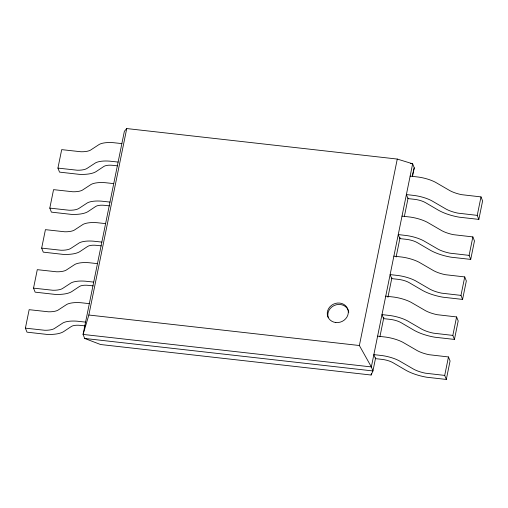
<?xml version="1.0" encoding="UTF-8"?>
<svg xmlns="http://www.w3.org/2000/svg" width="508" height="508" viewBox="0 0 508 508"><rect width="100%" height="100%" fill="white"/><g stroke="black" fill="none" stroke-linecap="round" stroke-linejoin="round"><path stroke-width="0.76" d="M84.995 325.895L80.632 325.399A12.611 4.642 11.5 0 0 71.336 326.485L63.792 331.502A29.28 10.77 11.5 0 1 46.653 334.378L27 332.162L25.4 328.143L29.153 309.677L48.482 311.804A19.145 7.042 11.5 0 0 57.899 310.223L66.84 304.387A22.752 8.369 11.5 0 1 80.988 302.736L89.332 303.651M93.129 285.883L88.76 285.388A12.611 4.642 11.5 0 0 79.47 286.474L71.926 291.49A29.28 10.77 11.5 0 1 54.788 294.367L35.135 292.151L33.534 288.131L37.287 269.665L56.617 271.793A19.145 7.042 11.5 0 0 66.034 270.212L74.974 264.376A22.752 8.369 11.5 0 1 89.122 262.725L97.466 263.639M101.263 245.872L96.895 245.377A12.611 4.642 11.5 0 0 87.605 246.463L80.061 251.479A29.28 10.77 11.5 0 1 62.922 254.362L43.269 252.146L41.669 248.12L45.422 229.654L64.751 231.781A19.145 7.042 11.5 0 0 74.168 230.2L83.102 224.365A22.752 8.369 11.5 0 1 97.25 222.714L105.601 223.628M109.398 205.861L105.029 205.372A12.611 4.642 11.5 0 0 95.739 206.451L88.195 211.468A29.28 10.77 11.5 0 1 71.056 214.351L51.403 212.134L49.803 208.109L53.556 189.643L72.885 191.77A19.145 7.042 11.5 0 0 82.302 190.189L91.237 184.353A22.752 8.369 11.5 0 1 105.385 182.702L113.735 183.617M117.532 165.849L113.163 165.36A12.611 4.642 11.5 0 0 103.867 166.44L96.329 171.456A29.28 10.77 11.5 0 1 79.191 174.339L59.531 172.123L57.931 168.097L61.69 149.631L81.013 151.759A19.145 7.042 11.5 0 0 90.437 150.178L99.371 144.342A22.752 8.369 11.5 0 1 113.519 142.691L121.869 143.605M375.634 357.772L372.955 370.948L371.113 375.025L100.584 344.526L84.677 338.449L83.077 334.429L88.843 315.024L126.746 128.562L397.275 159.061L412.648 163.792L414.249 167.818L412.515 176.346M84.677 338.449L372.955 370.948L371.354 366.928L359.372 345.516L397.275 159.061M371.113 375.025L371.431 373.469M379.889 336.836L383.832 317.456M387.928 297.294L391.871 277.914M396.126 256.978L400.063 237.598M404.317 216.662L408.102 198.056M444.71 375.412L425.342 373.183A19.145 7.042 11.5 0 1 413.722 369.227L399.078 360.731A22.752 8.369 11.5 0 0 382.226 355.587L373.856 354.616L375.456 358.642L382.01 359.378A12.611 4.642 11.5 0 1 393.084 362.756L405.511 370.027A29.28 10.77 11.5 0 0 426.656 377.222L446.31 379.438L444.71 375.412L448.469 356.946L429.095 354.711A19.145 7.042 11.5 0 1 417.474 350.761L402.831 342.265A22.752 8.369 11.5 0 0 385.978 337.121L377.609 336.15M452.844 335.401L433.476 333.172A19.145 7.042 11.5 0 1 421.856 329.216L407.213 320.719A22.752 8.369 11.5 0 0 390.36 315.576L381.991 314.604L383.591 318.63L390.144 319.367A12.611 4.642 11.5 0 1 401.212 322.745L413.645 330.016A29.28 10.77 11.5 0 0 434.791 337.21L454.444 339.427L452.844 335.401L456.597 316.935L437.229 314.7A19.145 7.042 11.5 0 1 425.609 310.75L410.966 302.254A22.752 8.369 11.5 0 0 394.113 297.11L385.743 296.139M460.978 295.389L441.611 293.16A19.145 7.042 11.5 0 1 429.984 289.204L415.347 280.708A22.752 8.369 11.5 0 0 398.494 275.565L390.125 274.593L391.725 278.619L398.278 279.356A12.611 4.642 11.5 0 1 409.346 282.74L421.78 290.005A29.28 10.77 11.5 0 0 442.925 297.199L462.578 299.415L460.978 295.389L464.731 276.923L445.364 274.695A19.145 7.042 11.5 0 1 433.743 270.739L419.1 262.242A22.752 8.369 11.5 0 0 402.247 257.099L393.878 256.127M469.113 255.378L449.745 253.149A19.145 7.042 11.5 0 1 438.118 249.193L423.481 240.697A22.752 8.369 11.5 0 0 406.629 235.553L398.259 234.582L399.86 238.608L406.413 239.344A12.611 4.642 11.5 0 1 417.481 242.729L429.908 249.993A29.28 10.77 11.5 0 0 451.06 257.188L470.713 259.404L469.113 255.378L472.865 236.912L453.498 234.683A19.145 7.042 11.5 0 1 441.871 230.727L427.234 222.231A22.752 8.369 11.5 0 0 410.381 217.087L402.012 216.116M477.247 215.373L457.873 213.138A19.145 7.042 11.5 0 1 446.253 209.182L431.616 200.685A22.752 8.369 11.5 0 0 414.757 195.542L406.394 194.57L407.994 198.596L414.541 199.333A12.611 4.642 11.5 0 1 425.615 202.717L438.042 209.982A29.28 10.77 11.5 0 0 459.194 217.176L478.847 219.393L477.247 215.373L481 196.901L461.632 194.672A19.145 7.042 11.5 0 1 450.005 190.716L435.369 182.22A22.752 8.369 11.5 0 0 418.516 177.076L410.147 176.105M446.31 379.438L450.069 360.972L448.469 356.946M454.444 339.427L458.197 320.961L456.597 316.935M462.578 299.415L466.331 280.949L464.731 276.923M470.713 259.404L474.466 240.938L472.865 236.912M478.847 219.393L482.6 200.927L481 196.901M412.312 175.501L414.249 167.818M126.746 128.562L124.371 131.293L83.077 334.429L371.354 366.928L412.648 163.792L410.426 163.544M118.116 162.071L109.766 161.157A22.752 8.369 11.5 0 0 95.618 162.808L86.677 168.643A19.145 7.042 11.5 0 1 77.26 170.224L57.931 168.097M109.982 202.082L101.632 201.168A22.752 8.369 11.5 0 0 87.484 202.819L78.55 208.655A19.145 7.042 11.5 0 1 69.126 210.236L49.803 208.109M101.848 242.094L93.497 241.179A22.752 8.369 11.5 0 0 79.35 242.83L70.415 248.666A19.145 7.042 11.5 0 1 60.998 250.247L41.669 248.12M93.713 282.105L85.369 281.191A22.752 8.369 11.5 0 0 71.215 282.842L62.281 288.677A19.145 7.042 11.5 0 1 52.864 290.259L33.534 288.131M88.843 315.024L359.372 345.516M85.579 322.116L77.235 321.202A22.752 8.369 11.5 0 0 63.087 322.853L54.146 328.689A19.145 7.042 11.5 0 1 44.729 330.27L25.4 328.143M328.193 317.475A10.674 9.652 -21.7 0 1 336.22 304.787A10.674 9.652 -21.7 0 1 348.793 312.198M335.807 322.523A10.674 9.652 -21.7 0 0 347.739 308.947A10.674 9.652 -21.7 0 0 329.813 306.921A10.674 9.652 -21.7 0 0 335.807 322.523"/></g></svg>
